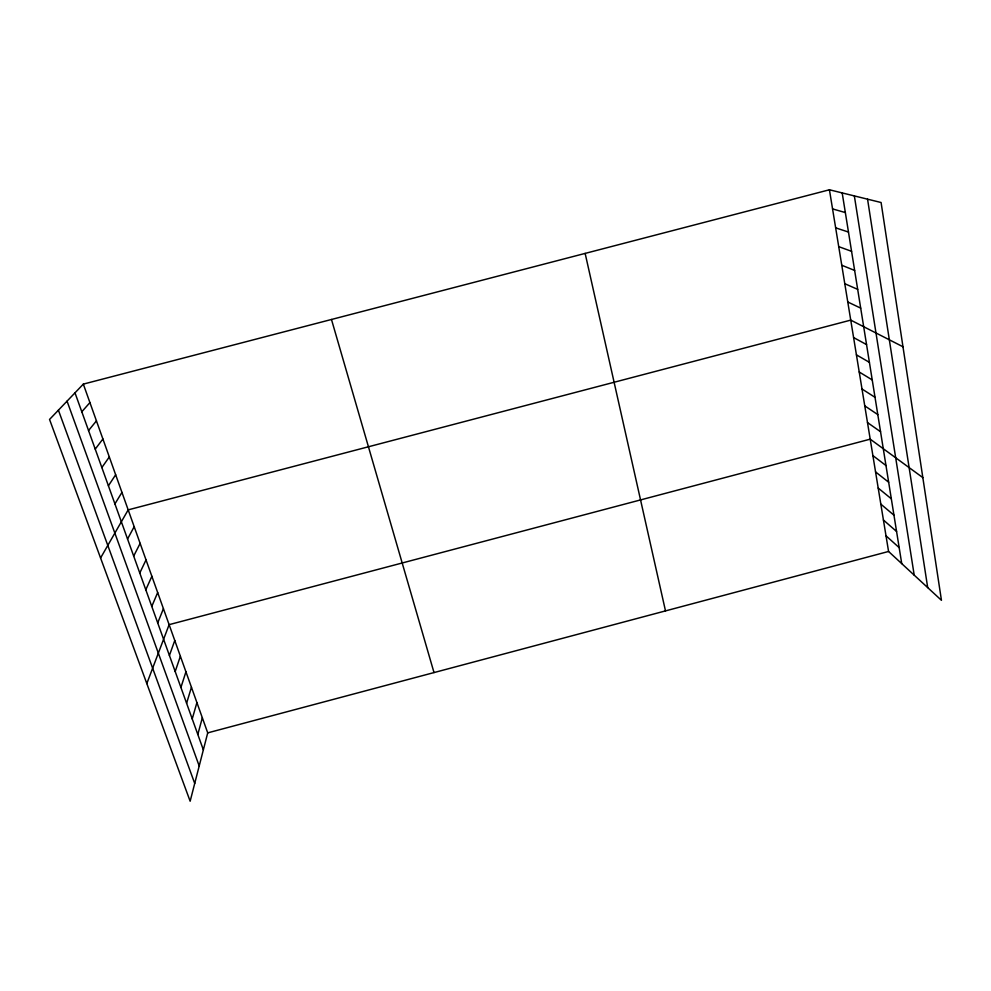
<?xml version="1.0" encoding="UTF-8"?>
<svg xmlns="http://www.w3.org/2000/svg" width="991" height="991" viewBox="0 0 991 991"><rect width="100%" height="100%" fill="white"/><g stroke="black" fill="none" stroke-linecap="round" stroke-linejoin="round"><path stroke-width="1.49" d="M83.331 384.112L207.714 732.869L190.148 801.223L49.55 419.441L83.331 384.112L829.43 189.776L881.086 202.511L941.45 600.311L888.568 551.467L829.43 189.776M197.816 734.455L202.337 717.781M192.229 718.933L196.912 702.582M186.593 703.263L191.449 687.246M180.919 687.469L185.936 671.799M175.196 671.539L180.374 656.215M169.411 655.472L174.775 640.496M146.817 683.567L169.127 624.652L870.209 439.162L922.832 477.612M157.718 622.918L163.416 608.672M151.784 606.43L157.668 592.556M145.801 589.794L151.871 576.291M139.768 573.021L146.036 559.903M133.686 556.087L140.14 543.365M127.542 539.005L134.181 526.692M100.574 557.995L128.186 509.87L850.749 320.118L902.974 346.763M114.919 503.874L121.955 492.391M108.415 485.788L115.662 474.751M101.85 467.541L109.307 456.95M95.235 449.121L102.903 438.988M88.546 430.54L96.437 420.865M81.807 411.773L89.921 402.569M207.714 732.869L888.568 551.467M832.551 208.903L845.348 212.57M835.661 227.856L848.469 232.043M838.733 246.648L851.566 251.318M841.768 265.254L854.638 270.432M844.79 283.711L857.686 289.372M847.776 301.995L860.696 308.127M853.598 337.559L866.555 344.608M856.422 354.852L869.404 362.334M859.222 371.997L872.229 379.912M862.009 389.005L875.028 397.329M864.759 405.864L877.803 414.61M867.497 422.575L880.553 431.729M872.898 455.6L885.979 465.547M875.561 471.914L888.654 482.233M878.212 488.08L891.318 498.783M880.826 504.122L893.956 515.196M883.427 520.027L896.57 531.473M886.016 535.809L899.159 547.614M58.407 410.175L194.719 783.423M67.054 401.144L199.203 765.981M74.994 392.832L203.353 749.865M331.477 319.474L434.008 672.567M585.148 253.411L665.494 610.902M842.189 192.923L901.736 563.619M854.353 195.921L914.21 575.139M867.559 199.179L927.7 587.601"/></g></svg>
